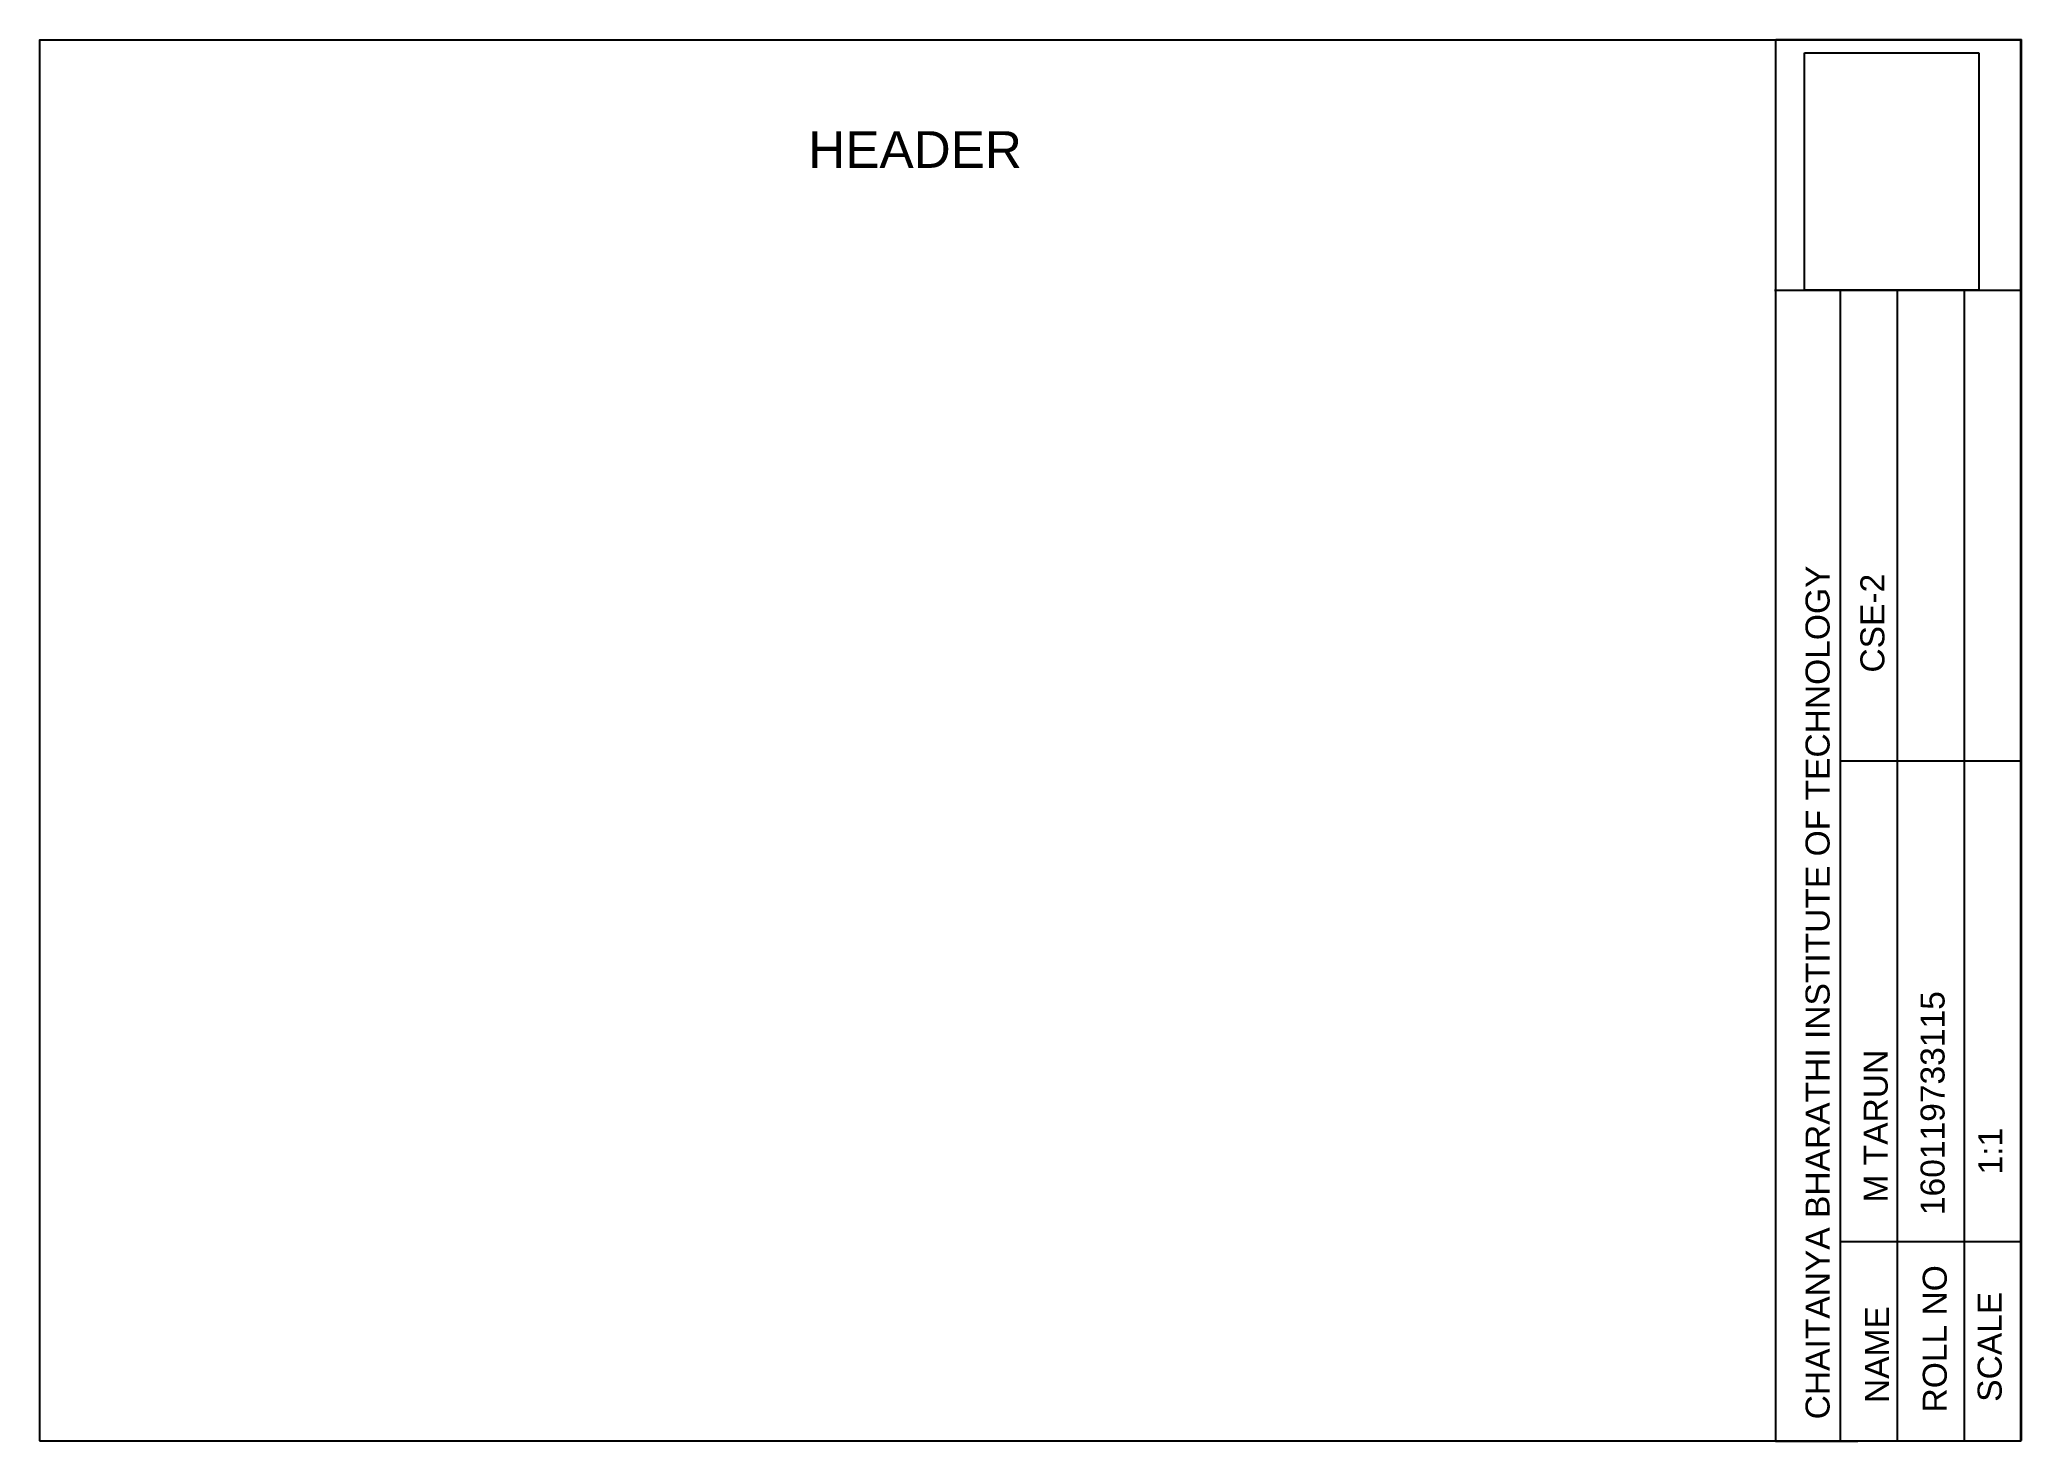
# Model space of a CAD drawing. Header units: millimetres. Extents: x 0 to 297, y 0 to 210.
import ezdxf

# ---------------------------------------------------------------- set-up
doc = ezdxf.new("R2010")
doc.units = ezdxf.units.MM
doc.styles.get("Standard").update_dxf_attribs({"font": 'arial.ttf'})
picture_1 = doc.add_image_def('image1.jpg', size_in_pixel=(309, 420))

msp = doc.modelspace()

# ---------------------------------------------------------------- linework, layer by layer
for p, q in [((260.25, 210.08), (297.08, 210.08)), ((260.26, -0.06), (260.26, 209.94)), ((297.08, 170), (297.08, 210.08)), ((260.09, 172.54), (296.92, 172.54)), ((269.96, -0.02), (269.96, 172.54)), ((278.5, 0.08), (278.5, 172.54)), ((288.56, 0.05), (288.56, 172.54)), ((297.08, 0.08), (297.08, 170)), ((269.96, 101.97), (297.08, 101.97)), ((269.96, 29.89), (297.08, 29.89)), ((260.26, -0.06), (297.08, 0.08))]:
    msp.add_line(p, q)
msp.add_lwpolyline([(0, 0), (297, 0), (297, 210), (0, 210)], close=True)

# ---------------------------------------------------------------- texts
at = {"insert": (115.23, 196.36), "char_height": 5.5, "attachment_point": 1}
msp.add_mtext_dynamic_manual_height_columns('HEADER', width=5.5, gutter_width=12.5, heights=[0], dxfattribs=at)
at = {"char_height": 3.601, "attachment_point": 1, "rotation": 90}
for s, width, insert in [('CHAITANYA BHARATHI INSTITUTE OF TECHNOLOGY', 131.5973, (264.73, 3.24)), ('CSE-2', 33.885, (272.95, 115.19)), ('160119733115', 131.5973, (281.97, 33.86)), ('M TARUN', 131.5973, (273.44, 35.74)), ('1:1', 131.5973, (290.63, 39.95)), ('ROLL NO', 131.5973, (282.3, 4.27)), ('SCALE', 131.5973, (290.53, 5.87)), ('NAME', 131.5973, (273.62, 5.69))]:
    msp.add_mtext_dynamic_manual_height_columns(s, width=width, gutter_width=11.25, heights=[0], dxfattribs=dict(at, insert=insert))

# ---------------------------------------------------------------- pictures from other files: only their frames are drawn
image = msp.add_image(picture_1, insert=(264.56, 172.54), size_in_units=(26.16, 35.56))
image.dxf.flags = 7

doc.saveas('drawing.dxf')
